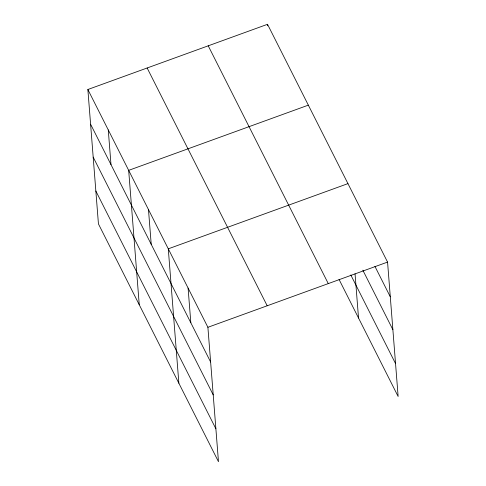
<?xml version="1.0" encoding="UTF-8"?>
<svg xmlns="http://www.w3.org/2000/svg" width="486" height="486" viewBox="0 0 486 486"><rect width="100%" height="100%" fill="white"/><g stroke="black" fill="none" stroke-linecap="round" stroke-linejoin="round"><path stroke-width="0.73" d="M87.863 89.509L207.899 327.297L218.475 461.7L98.439 223.912L87.863 89.509L267.525 24.3L387.561 262.088L398.137 396.491L339.064 279.462M308.337 105.146L128.675 170.355L139.251 304.758M347.952 183.617L168.284 248.826L178.866 383.229M207.899 327.297L387.561 262.088M374.925 266.364L390.294 296.8M362.829 270.173L392.882 329.702M350.813 274.979L395.549 363.595M208.233 45.818L328.275 283.605M147.149 67.991L267.191 305.773M90.59 124.222L210.632 362.009M93.178 157.124L213.22 394.905M95.851 191.016L215.887 428.804M355.047 273.825L358.528 318.02M267.525 24.3L267.64 25.807M188.094 288.058L190.828 322.777M148.479 209.588L151.213 244.306M108.269 129.932L110.996 164.645"/></g></svg>
